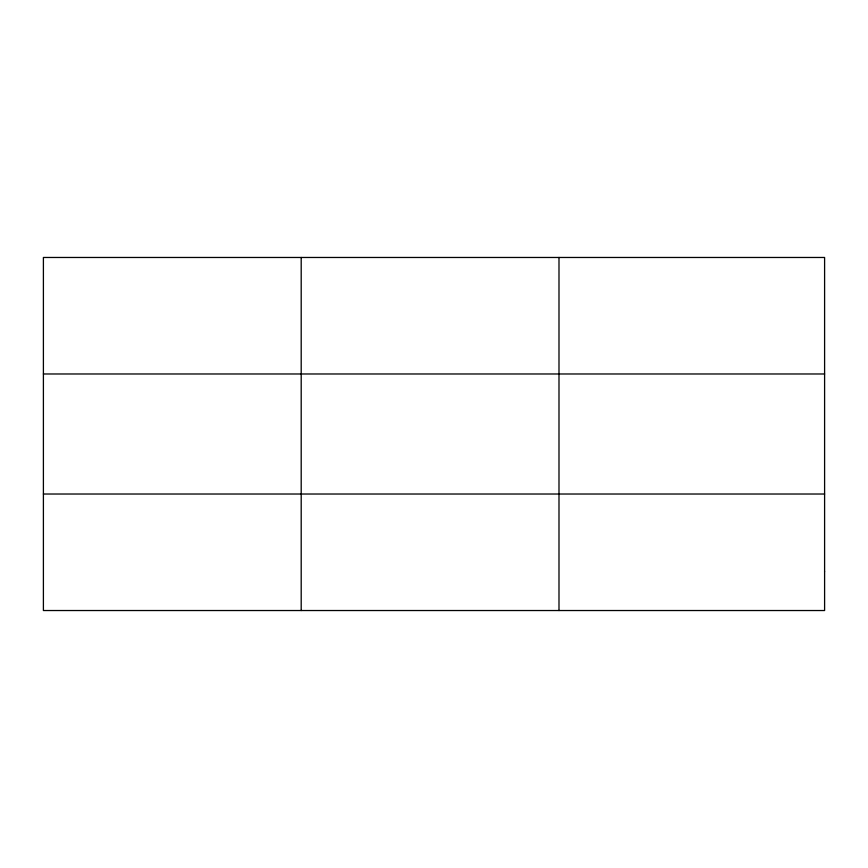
<?xml version="1.0" encoding="UTF-8"?>
<svg xmlns="http://www.w3.org/2000/svg" width="868" height="868" viewBox="0 0 868 868"><rect width="100%" height="100%" fill="white"/><g stroke="black" fill="none" stroke-linecap="round" stroke-linejoin="round"><path stroke-width="1.3" d="M301.196 257.471L301.196 610.529M558.992 257.471L558.992 610.529M43.4 373.978L824.6 373.978M43.4 494.022L824.6 494.022M824.6 571.697L824.6 610.529L43.4 610.529L43.4 257.471L824.6 257.471L824.6 571.697"/></g></svg>
